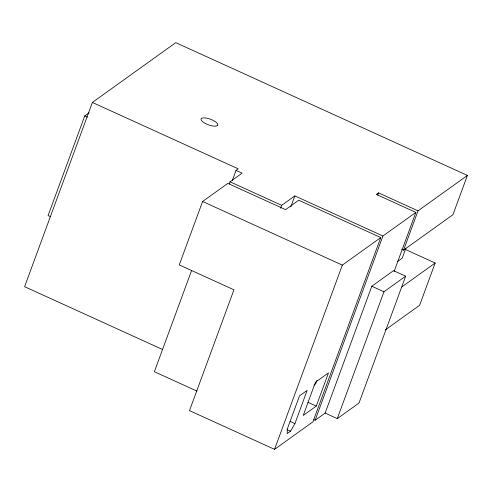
<?xml version="1.0" encoding="UTF-8"?>
<svg xmlns="http://www.w3.org/2000/svg" width="492" height="492" viewBox="0 0 492 492"><rect width="100%" height="100%" fill="white"/><g stroke="black" fill="none" stroke-linecap="round" stroke-linejoin="round"><path stroke-width="0.74" d="M89.101 112.791L84.759 115.903L48.087 215.576L50.787 216.806M401.632 249.223L403.575 250.108L452.954 214.697L467.4 175.435L175.773 42.65L92.385 102.447L24.6 286.682L162.741 349.584M202.606 201.486L179.266 264.911L233.946 289.806L189.5 410.623L274.554 449.35L312.967 421.804L380.759 237.562L298.736 200.219L285.575 209.653L227.857 183.375L202.606 201.486L342.346 265.114L380.759 237.562M191.665 270.323L154.359 371.712L196.935 391.097M229.235 183.977L230.035 181.819L242.107 173.159L236.031 170.392L232.322 180.472M280.612 208.214L281.676 205.33L294.831 195.896L382.93 236.006L415.851 212.403L376.355 194.42L378.526 192.864L418.022 210.84L467.4 175.435M290.858 206.708L294.831 195.896M274.554 449.35L342.346 265.114M377.733 195.023L378.526 192.864M294.923 423.63L307.143 390.408L299.505 395.888L287.279 429.11L287.23 433.593L290.526 431.226L294.923 423.63L290.04 421.41M317.002 380.273L315.692 383.822L313.878 385.125M316.27 406.097L328.496 372.874L315.464 382.216L303.244 415.439L316.27 406.097L307.937 402.302M313.767 419.627L315.138 420.248L382.93 236.006M325.132 413.083L371.804 286.233L393.52 270.661L405.672 276.19L358.994 403.046L337.278 418.618L325.132 413.083L315.138 420.248M337.278 418.618L383.957 291.762L405.672 276.19M394.135 271.418L415.851 212.403M403.575 250.108L418.022 210.84M405.9 248.091L402.185 258.183L397.253 261.726M405.15 249.352L435.174 263.023L419.614 305.304L385.427 329.824M236.031 170.392L238.202 168.836L92.385 102.447M401.872 286.904L435.174 263.023M230.035 181.819L281.676 205.33M84.759 115.903L87.459 117.133M371.804 286.233L383.957 291.762M287.1 429.67L290.526 431.226M217.722 125.38L215.908 126.136A8.961 2.977 20.2 0 1 204.783 123.135A8.961 2.977 20.2 0 1 201.886 118.166A8.961 2.977 20.2 0 1 212.31 119.974L215.693 121.893L217.642 123.849L217.722 125.38"/></g></svg>
